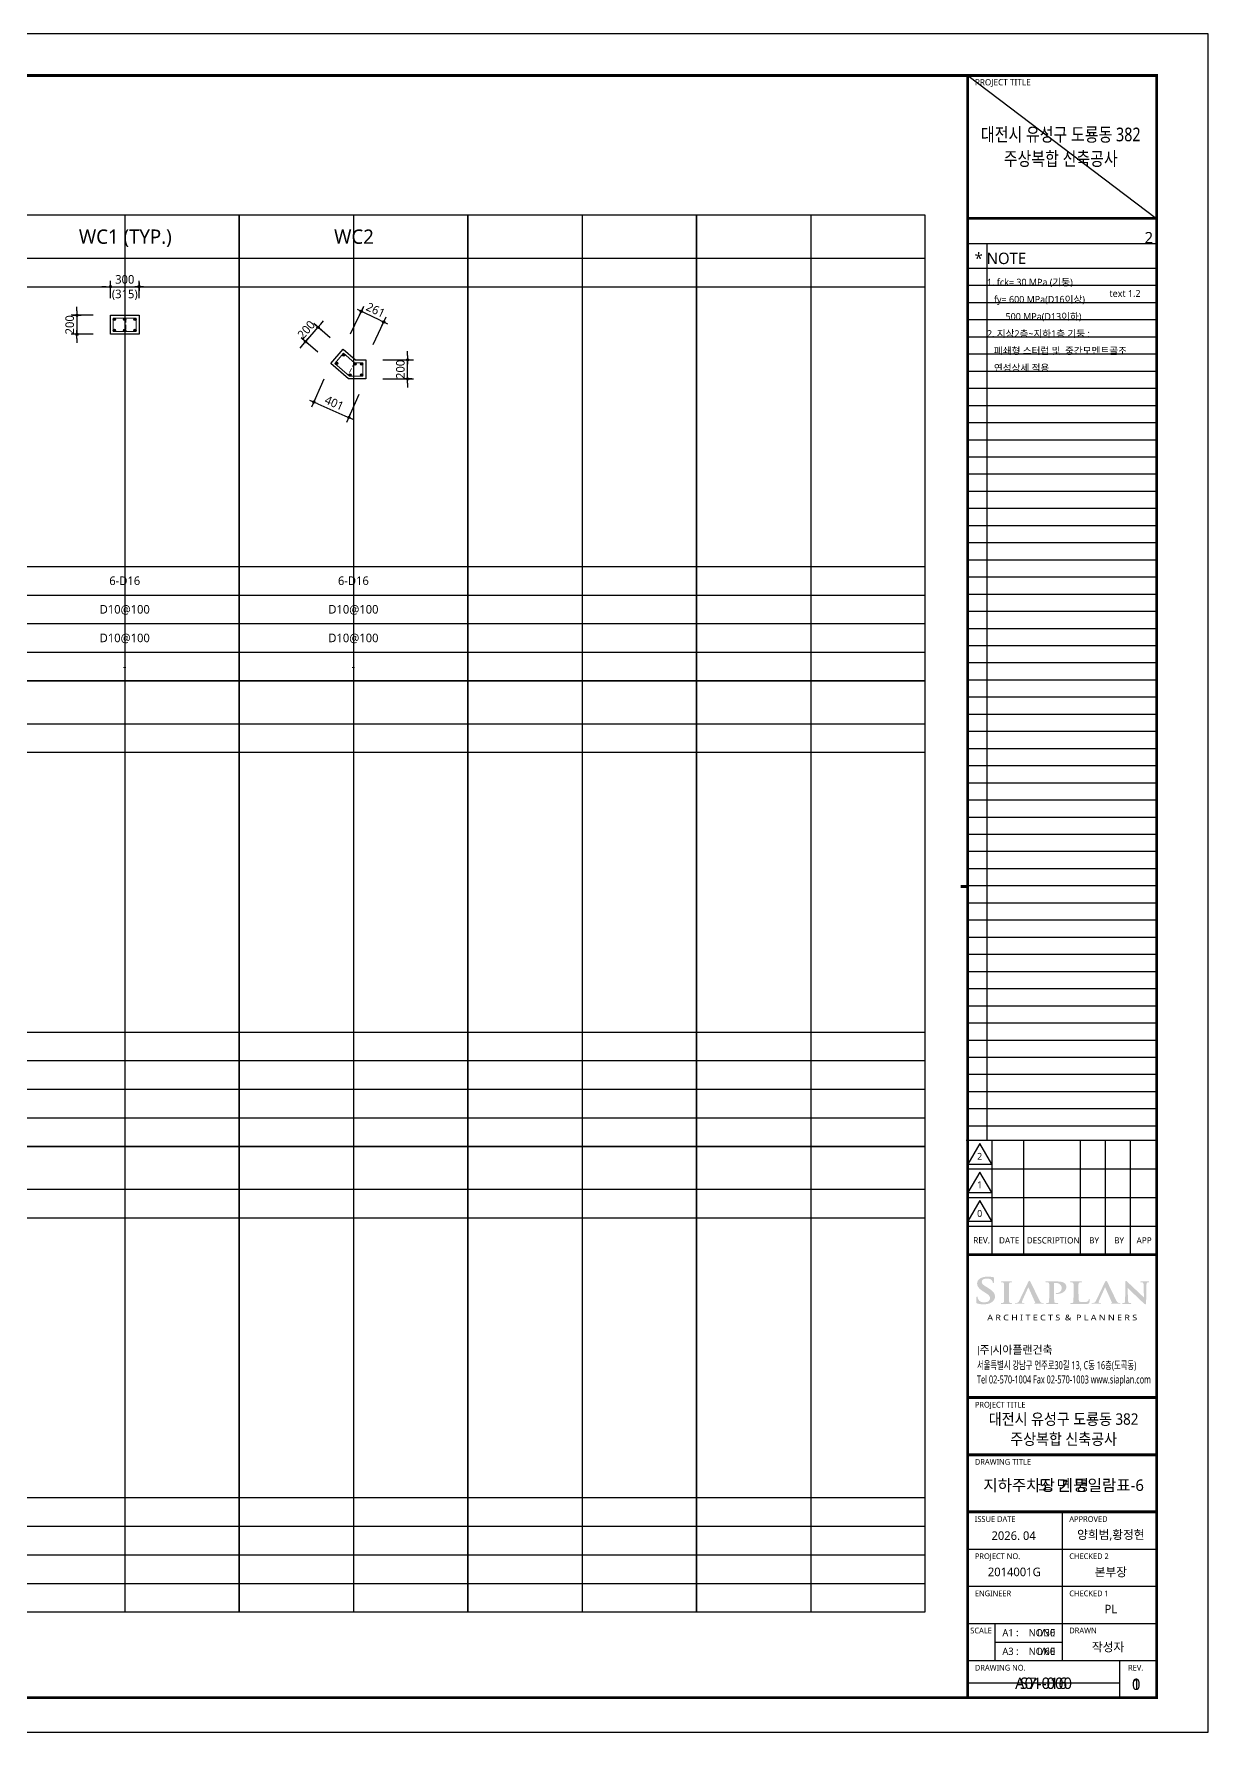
# Model space of a CAD drawing. Header units: millimetres. Extents: x 0 to 252030, y -124740 to 196020.
# Drawn here: x 164107 to 176430, y 160380 to 178200 of the extents above; entities that cross this region are included whole.
import ezdxf
from ezdxf.enums import TextEntityAlignment as Align

# ---------------------------------------------------------------- set-up
doc = ezdxf.new("R2010")
doc.units = ezdxf.units.MM
doc.header["$LTSCALE"] = 30
doc.linetypes.add('HID', pattern=[2.3, 1.5, -0.8])
doc.layers.get('DEFPOINTS').update_dxf_attribs({"color": 142})
for name, color, linetype in [('0-SEC1', 3, 'Continuous'), ('AA-SHEET-TEXT', 3, 'Continuous'), ('CON', 2, 'Continuous'), ('DIM', 7, 'Continuous'), ('S-철근', 3, 'Continuous'), ('SHEET', 7, 'Continuous'), ('TEX', 3, 'Continuous'), ('TXT', 3, 'Continuous'), ('XR-FORM_(도룡동)$0$AA-SHEET', 9, 'Continuous'), ('XR-FORM_(도룡동)$0$Sheet', 7, 'Continuous'), ('XR-FORM_(도룡동)$0$Sheet-text', 3, 'Continuous'), ('XR-FORM_(도룡동)$0$TEXT', 3, 'Continuous')]:
    doc.layers.add(name, color=color, linetype=linetype)
doc.layers.add('HoopBar', color=1, linetype='Continuous', lineweight=0)
doc.layers.add('TieBar', color=7, linetype='HID', lineweight=0)
doc.styles.get("Standard").update_dxf_attribs({"font": 'malgun.ttf'})
doc.styles.add('XR-FORM$0$맑은고딕', font='malgun.ttf')
doc.styles.add('XR-FORM_(도룡동)$0$맑은고딕', font='malgun.ttf')
doc.styles.add('XR-FORM_(도룡동)$0$충북옥천_FORM$0$맑은고딕', font='malgun.ttf')
doc.styles.add('XR-FORM_(도룡동)$1$맑은고딕', font='malgun.ttf')
doc.styles.add('XR-FORM_(도룡동)$2$맑은고딕', font='malgun.ttf')
doc.styles.add('XR-FORM_(도룡동)$3$맑은고딕', font='malgun.ttf')
doc.styles.add('맑은 고딕', font='malgun.ttf')
doc.styles.add('맑은고딕', font='malgun.ttf')
doc.dimstyles.new('30NDIM', dxfattribs={"dimscale": 50, "dimtxt": 3, "dimasz": 1.5, "dimexe": 2, "dimexo": 6, "dimgap": 1, "dimtad": 1, "dimdec": 0, "dimrnd": 0.25, "dimzin": 0, "dimdsep": 46, "dimtxsty": 'Standard', "dimblk": 'Z_DOT', "dimcen": 5, "dimclrd": 256, "dimclre": 256, "dimclrt": 3, "dimadec": 0, "dimazin": 0, "dimtm": 1e-09, "dimtfac": 1, "dimtdec": 0, "dimtix": 1, "dimtmove": 2, "dimatfit": 1, "dimldrblk": 'Z_DOT', "dimfxl": 1, "dimtolj": 1, "dimtzin": 0, "dimarcsym": 0})

# ---------------------------------------------------------------- blocks, each defined once
blk = doc.blocks.new('XR-FORM_(도룡동)$0$S')
at = {"layer": 'XR-FORM_(도룡동)$0$Sheet'}
h = blk.add_hatch(color=6, dxfattribs=at)
edge = h.paths.add_edge_path()
edge.add_spline(control_points=[(76338, 15545), (76338, 15545), (76295, 15571), (76295, 15571), (76172, 15645), (76132, 15687), (76132, 15744), (76132, 15817), (76203, 15865), (76313, 15865), (76409, 15865), (76454, 15832), (76479, 15807), (76511, 15775), (76518, 15737), (76518, 15729), (76518, 15711), (76524, 15702), (76538, 15702), (76557, 15702), (76559, 15724), (76559, 15744), (76559, 15811), (76562, 15848), (76564, 15870), (76564, 15870), (76565, 15890), (76565, 15890), (76565, 15905), (76548, 15908), (76540, 15909), (76494, 15919), (76430, 15930), (76333, 15930), (76119, 15930), (75970, 15833), (75970, 15695), (75970, 15588), (76037, 15502), (76202, 15401), (76202, 15401), (76273, 15357), (76273, 15357), (76398, 15281), (76423, 15225), (76423, 15165), (76423, 15099), (76352, 15030), (76220, 15030), (76155, 15030), (76041, 15045), (76002, 15150), (75994, 15172), (75988, 15197), (75988, 15211), (75988, 15217), (75988, 15236), (75968, 15236), (75948, 15236), (75946, 15209), (75945, 15201), (75945, 15201), (75945, 15197), (75945, 15197), (75943, 15174), (75938, 15104), (75938, 15040), (75938, 15011), (75943, 15004), (75970, 14994), (76035, 14972), (76103, 14962), (76198, 14962), (76298, 14962), (76379, 14979), (76447, 15013), (76575, 15079), (76595, 15177), (76595, 15230), (76595, 15347), (76528, 15430), (76338, 15545)], knot_values=[0, 0, 0, 0, 1, 1, 1, 2, 2, 2, 3, 3, 3, 4, 4, 4, 5, 5, 5, 6, 6, 6, 7, 7, 7, 8, 8, 8, 9, 9, 9, 10, 10, 10, 11, 11, 11, 12, 12, 12, 13, 13, 13, 14, 14, 14, 15, 15, 15, 16, 16, 16, 17, 17, 17, 18, 18, 18, 19, 19, 19, 20, 20, 20, 21, 21, 21, 22, 22, 22, 23, 23, 23, 24, 24, 24, 25, 25, 25, 26, 26, 26, 27, 27, 27, 27], degree=3, periodic=0)
h = blk.add_hatch(color=6, dxfattribs=at)
edge = h.paths.add_edge_path()
edge.add_spline(control_points=[(77180, 15007), (77180, 15007), (77166, 15007), (77166, 15007), (77156, 15007), (77148, 15007), (77134, 15009), (77098, 15014), (77093, 15029), (77089, 15056), (77084, 15098), (77084, 15641), (77086, 15677), (77089, 15714), (77100, 15725), (77131, 15729), (77143, 15731), (77153, 15732), (77163, 15732), (77163, 15732), (77180, 15732), (77180, 15732), (77188, 15732), (77195, 15739), (77195, 15747), (77195, 15755), (77188, 15761), (77180, 15761), (77180, 15761), (76814, 15761), (76814, 15761), (76806, 15761), (76800, 15755), (76800, 15747), (76800, 15739), (76806, 15732), (76814, 15732), (76814, 15732), (76832, 15732), (76832, 15732), (76847, 15732), (76860, 15730), (76871, 15728), (76897, 15723), (76909, 15710), (76912, 15677), (76912, 15677), (76912, 15677), (76912, 15677), (76914, 15650), (76915, 15103), (76908, 15057), (76904, 15025), (76895, 15014), (76873, 15011), (76858, 15008), (76843, 15007), (76827, 15007), (76826, 15007), (76814, 15007), (76814, 15007), (76806, 15007), (76800, 15000), (76800, 14992), (76800, 14984), (76806, 14977), (76814, 14977), (76814, 14977), (77180, 14977), (77180, 14977), (77188, 14977), (77195, 14984), (77195, 14992), (77195, 15000), (77188, 15007), (77180, 15007)], knot_values=[0, 0, 0, 0, 1, 1, 1, 2, 2, 2, 3, 3, 3, 4, 4, 4, 5, 5, 5, 6, 6, 6, 7, 7, 7, 8, 8, 8, 9, 9, 9, 10, 10, 10, 11, 11, 11, 12, 12, 12, 13, 13, 13, 14, 14, 14, 15, 15, 15, 16, 16, 16, 17, 17, 17, 18, 18, 18, 19, 19, 19, 20, 20, 20, 21, 21, 21, 22, 22, 22, 23, 23, 23, 24, 24, 24, 25, 25, 25, 25], degree=3, periodic=0)
h = blk.add_hatch(color=6, dxfattribs=at)
edge = h.paths.add_edge_path()
edge.add_spline(control_points=[(78289, 15008), (78289, 15008), (78256, 15008), (78256, 15008), (78252, 15008), (78248, 15009), (78243, 15010), (78220, 15014), (78192, 15028), (78158, 15085), (78158, 15085), (77848, 15727), (77836, 15749), (77824, 15773), (77816, 15784), (77802, 15784), (77787, 15784), (77771, 15771), (77757, 15741), (77757, 15741), (77450, 15097), (77450, 15097), (77424, 15042), (77401, 15015), (77350, 15010), (77342, 15009), (77328, 15008), (77317, 15008), (77317, 15008), (77304, 15008), (77304, 15008), (77298, 15008), (77292, 15002), (77292, 14994), (77292, 14987), (77298, 14980), (77304, 14980), (77304, 14980), (77609, 14980), (77609, 14980), (77615, 14980), (77621, 14987), (77621, 14994), (77621, 15002), (77615, 15008), (77609, 15008), (77609, 15008), (77576, 15008), (77576, 15008), (77539, 15008), (77534, 15021), (77534, 15033), (77534, 15044), (77540, 15068), (77552, 15094), (77552, 15094), (77762, 15561), (77762, 15561), (77762, 15561), (78005, 15016), (78004, 15016), (78005, 15014), (78005, 15012), (78004, 15010), (78003, 15008), (78001, 15008), (77998, 15008), (77998, 15008), (77984, 15008), (77984, 15008), (77978, 15008), (77972, 15002), (77972, 14994), (77972, 14987), (77978, 14980), (77984, 14980), (77984, 14980), (78289, 14980), (78289, 14980), (78295, 14980), (78301, 14987), (78301, 14994), (78301, 15002), (78295, 15008), (78289, 15008)], knot_values=[0, 0, 0, 0, 1, 1, 1, 2, 2, 2, 3, 3, 3, 4, 4, 4, 5, 5, 5, 6, 6, 6, 7, 7, 7, 8, 8, 8, 9, 9, 9, 10, 10, 10, 11, 11, 11, 12, 12, 12, 13, 13, 13, 14, 14, 14, 15, 15, 15, 16, 16, 16, 17, 17, 17, 18, 18, 18, 19, 19, 19, 20, 20, 20, 21, 21, 21, 22, 22, 22, 23, 23, 23, 24, 24, 24, 25, 25, 25, 26, 26, 26, 27, 27, 27, 28, 28, 28, 28], degree=3, periodic=0)
h = blk.add_hatch(color=250, dxfattribs=at)
edge = h.paths.add_edge_path()
edge.add_spline(control_points=[(78762, 15355), (78740, 15355), (78721, 15354), (78721, 15339), (78721, 15329), (78732, 15327), (78739, 15326), (78739, 15326), (78761, 15325), (78768, 15325), (78956, 15325), (79092, 15431), (79092, 15577), (79092, 15629), (79059, 15678), (79025, 15703), (79003, 15719), (78945, 15762), (78781, 15762), (78781, 15762), (78772, 15762), (78771, 15762), (78771, 15762), (78376, 15762), (78376, 15762), (78367, 15762), (78360, 15756), (78360, 15748), (78360, 15740), (78367, 15734), (78376, 15734), (78376, 15734), (78423, 15734), (78423, 15734), (78429, 15733), (78435, 15733), (78438, 15732), (78480, 15725), (78488, 15709), (78491, 15677), (78491, 15677), (78491, 15677), (78491, 15677), (78493, 15651), (78494, 15108), (78487, 15062), (78481, 15030), (78474, 15013), (78453, 15010), (78437, 15007), (78422, 15006), (78407, 15006), (78406, 15006), (78396, 15006), (78396, 15006), (78387, 15006), (78380, 14999), (78380, 14991), (78380, 14983), (78387, 14977), (78396, 14977), (78396, 14977), (78791, 14977), (78791, 14977), (78800, 14977), (78807, 14983), (78807, 14991), (78807, 14999), (78800, 15006), (78791, 15006), (78791, 15006), (78781, 15006), (78781, 15006), (78761, 15006), (78733, 15008), (78715, 15010), (78681, 15013), (78672, 15031), (78668, 15061), (78662, 15105), (78662, 15684), (78662, 15690), (78662, 15699), (78664, 15704), (78669, 15705), (78679, 15708), (78707, 15709), (78729, 15709), (78757, 15709), (78810, 15704), (78857, 15670), (78924, 15623), (78931, 15562), (78931, 15520), (78931, 15418), (78833, 15355), (78762, 15355)], knot_values=[0, 0, 0, 0, 1, 1, 1, 2, 2, 2, 3, 3, 3, 4, 4, 4, 5, 5, 5, 6, 6, 6, 7, 7, 7, 8, 8, 8, 9, 9, 9, 10, 10, 10, 11, 11, 11, 12, 12, 12, 13, 13, 13, 14, 14, 14, 15, 15, 15, 16, 16, 16, 17, 17, 17, 18, 18, 18, 19, 19, 19, 20, 20, 20, 21, 21, 21, 22, 22, 22, 23, 23, 23, 24, 24, 24, 25, 25, 25, 26, 26, 26, 27, 27, 27, 28, 28, 28, 29, 29, 29, 30, 30, 30, 31, 31, 31, 32, 32, 32, 32], degree=3, periodic=0)
h = blk.add_hatch(color=250, dxfattribs=at)
edge = h.paths.add_edge_path()
edge.add_spline(control_points=[(79896, 15147), (79880, 15147), (79878, 15134), (79877, 15128), (79875, 15109), (79860, 15082), (79845, 15069), (79815, 15043), (79768, 15042), (79696, 15042), (79592, 15042), (79561, 15049), (79541, 15063), (79541, 15063), (79541, 15063), (79541, 15063), (79522, 15076), (79515, 15314), (79515, 15460), (79515, 15617), (79515, 15645), (79518, 15677), (79521, 15714), (79532, 15724), (79562, 15729), (79578, 15731), (79599, 15732), (79612, 15732), (79620, 15732), (79633, 15732), (79638, 15739), (79640, 15742), (79641, 15745), (79641, 15748), (79641, 15756), (79634, 15762), (79626, 15762), (79626, 15762), (79235, 15762), (79235, 15762), (79226, 15762), (79220, 15756), (79220, 15748), (79220, 15743), (79222, 15738), (79227, 15736), (79227, 15735), (79229, 15735), (79229, 15734), (79235, 15732), (79243, 15732), (79247, 15732), (79265, 15732), (79280, 15731), (79290, 15729), (79331, 15722), (79340, 15709), (79342, 15677), (79344, 15651), (79345, 15108), (79338, 15062), (79332, 15030), (79326, 15013), (79304, 15010), (79290, 15007), (79276, 15006), (79262, 15006), (79262, 15006), (79245, 15006), (79245, 15006), (79237, 15006), (79230, 14999), (79230, 14991), (79230, 14983), (79237, 14977), (79245, 14977), (79245, 14977), (79615, 14977), (79615, 14977), (79615, 14977), (79805, 14976), (79805, 14976), (79874, 14976), (79882, 14981), (79891, 15006), (79901, 15036), (79910, 15113), (79910, 15125), (79910, 15135), (79910, 15147), (79896, 15147)], knot_values=[0, 0, 0, 0, 1, 1, 1, 2, 2, 2, 3, 3, 3, 4, 4, 4, 5, 5, 5, 6, 6, 6, 7, 7, 7, 8, 8, 8, 9, 9, 9, 10, 10, 10, 11, 11, 11, 12, 12, 12, 13, 13, 13, 14, 14, 14, 15, 15, 15, 16, 16, 16, 17, 17, 17, 18, 18, 18, 19, 19, 19, 20, 20, 20, 21, 21, 21, 22, 22, 22, 23, 23, 23, 24, 24, 24, 25, 25, 25, 26, 26, 26, 27, 27, 27, 28, 28, 28, 29, 29, 29, 30, 30, 30, 30], degree=3, periodic=0)
h = blk.add_hatch(color=250, dxfattribs=at)
edge = h.paths.add_edge_path()
edge.add_spline(control_points=[(80974, 15008), (80974, 15008), (80942, 15008), (80942, 15008), (80937, 15008), (80933, 15009), (80928, 15010), (80905, 15014), (80878, 15028), (80843, 15085), (80843, 15085), (80533, 15727), (80521, 15749), (80509, 15773), (80501, 15784), (80487, 15784), (80472, 15784), (80457, 15771), (80442, 15741), (80442, 15741), (80135, 15097), (80135, 15097), (80109, 15042), (80086, 15015), (80035, 15010), (80027, 15009), (80013, 15008), (80002, 15008), (80002, 15008), (79989, 15008), (79989, 15008), (79983, 15008), (79977, 15002), (79977, 14994), (79977, 14987), (79983, 14980), (79989, 14980), (79989, 14980), (80294, 14980), (80294, 14980), (80300, 14980), (80306, 14987), (80306, 14994), (80306, 15002), (80300, 15008), (80294, 15008), (80294, 15008), (80261, 15008), (80261, 15008), (80224, 15008), (80219, 15021), (80219, 15033), (80219, 15044), (80225, 15068), (80237, 15094), (80237, 15094), (80447, 15561), (80447, 15561), (80447, 15561), (80690, 15016), (80690, 15016), (80690, 15014), (80690, 15012), (80689, 15010), (80688, 15008), (80686, 15008), (80683, 15008), (80683, 15008), (80669, 15008), (80669, 15008), (80663, 15008), (80657, 15002), (80657, 14994), (80657, 14987), (80663, 14980), (80669, 14980), (80669, 14980), (80974, 14980), (80974, 14980), (80980, 14980), (80986, 14987), (80986, 14994), (80986, 15002), (80980, 15008), (80974, 15008)], knot_values=[0, 0, 0, 0, 1, 1, 1, 2, 2, 2, 3, 3, 3, 4, 4, 4, 5, 5, 5, 6, 6, 6, 7, 7, 7, 8, 8, 8, 9, 9, 9, 10, 10, 10, 11, 11, 11, 12, 12, 12, 13, 13, 13, 14, 14, 14, 15, 15, 15, 16, 16, 16, 17, 17, 17, 18, 18, 18, 19, 19, 19, 20, 20, 20, 21, 21, 21, 22, 22, 22, 23, 23, 23, 24, 24, 24, 25, 25, 25, 26, 26, 26, 27, 27, 27, 28, 28, 28, 28], degree=3, periodic=0)
h = blk.add_hatch(color=250, dxfattribs=at)
edge = h.paths.add_edge_path()
edge.add_spline(control_points=[(81976, 15761), (81976, 15761), (81692, 15761), (81692, 15761), (81686, 15761), (81681, 15755), (81681, 15747), (81681, 15739), (81686, 15732), (81692, 15732), (81692, 15732), (81700, 15732), (81702, 15732), (81718, 15732), (81744, 15732), (81760, 15726), (81783, 15717), (81794, 15705), (81795, 15641), (81795, 15641), (81806, 15233), (81806, 15224), (81806, 15224), (81806, 15202), (81806, 15202), (81797, 15210), (81212, 15762), (81212, 15762), (81199, 15775), (81187, 15784), (81176, 15784), (81158, 15784), (81158, 15750), (81158, 15740), (81158, 15740), (81148, 15134), (81148, 15134), (81147, 15045), (81143, 15018), (81117, 15011), (81101, 15006), (81079, 15006), (81068, 15006), (81067, 15006), (81057, 15006), (81057, 15006), (81051, 15006), (81046, 14999), (81046, 14991), (81046, 14983), (81051, 14976), (81057, 14976), (81057, 14976), (81353, 14976), (81353, 14976), (81359, 14976), (81364, 14983), (81364, 14991), (81364, 14999), (81359, 15006), (81353, 15006), (81353, 15006), (81342, 15006), (81340, 15006), (81324, 15006), (81303, 15006), (81284, 15013), (81268, 15018), (81251, 15035), (81248, 15122), (81248, 15122), (81237, 15522), (81236, 15534), (81241, 15530), (81780, 15014), (81821, 14978), (81833, 14966), (81851, 14966), (81864, 14966), (81880, 14966), (81882, 14986), (81882, 15002), (81882, 15002), (81894, 15649), (81894, 15649), (81895, 15706), (81903, 15722), (81931, 15729), (81944, 15732), (81952, 15732), (81963, 15732), (81965, 15732), (81976, 15732), (81976, 15732), (81982, 15732), (81987, 15739), (81987, 15747), (81987, 15755), (81982, 15761), (81976, 15761)], knot_values=[0, 0, 0, 0, 1, 1, 1, 2, 2, 2, 3, 3, 3, 4, 4, 4, 5, 5, 5, 6, 6, 6, 7, 7, 7, 8, 8, 8, 9, 9, 9, 10, 10, 10, 11, 11, 11, 12, 12, 12, 13, 13, 13, 14, 14, 14, 15, 15, 15, 16, 16, 16, 17, 17, 17, 18, 18, 18, 19, 19, 19, 20, 20, 20, 21, 21, 21, 22, 22, 22, 23, 23, 23, 24, 24, 24, 25, 25, 25, 26, 26, 26, 27, 27, 27, 28, 28, 28, 29, 29, 29, 30, 30, 30, 31, 31, 31, 32, 32, 32, 33, 33, 33, 33], degree=3, periodic=0)
at = {"layer": 'DEFPOINTS'}
for p, q in [((75750, 52950), (82250, 52950)), ((75640, 52073), (82226, 52073)), ((76315, 52073), (76315, 20700)), ((82250, 51196), (75640, 51196)), ((82250, 50596), (75640, 50596)), ((82250, 49996), (75640, 49996)), ((82250, 49396), (75640, 49396)), ((82250, 48796), (75640, 48796)), ((82250, 48196), (75640, 48196)), ((82250, 47596), (75640, 47596)), ((82250, 46996), (75640, 46996)), ((82250, 46396), (75640, 46396)), ((82250, 45796), (75640, 45796)), ((82250, 45196), (75640, 45196)), ((82250, 44596), (75640, 44596)), ((82250, 43996), (75640, 43996)), ((82250, 43396), (75640, 43396)), ((82250, 42796), (75640, 42796)), ((82250, 42196), (75640, 42196)), ((82250, 41596), (75640, 41596)), ((82250, 40996), (75640, 40996)), ((82250, 40396), (75640, 40396)), ((82250, 39796), (75640, 39796)), ((82250, 39196), (75640, 39196)), ((82250, 38596), (75640, 38596)), ((82250, 37996), (75640, 37996)), ((82250, 37396), (75640, 37396)), ((82250, 36796), (75640, 36796)), ((82250, 36196), (75640, 36196)), ((82250, 35596), (75640, 35596)), ((82250, 34996), (75640, 34996)), ((82250, 34396), (75640, 34396)), ((82250, 33796), (75640, 33796)), ((82250, 33196), (75640, 33196)), ((82250, 32596), (75640, 32596)), ((82250, 31996), (75640, 31996)), ((82250, 31396), (75640, 31396)), ((82250, 30796), (75640, 30796)), ((82250, 30196), (75640, 30196)), ((82250, 29596), (75640, 29596)), ((82250, 28996), (75640, 28996)), ((82250, 28396), (75640, 28396)), ((82250, 27796), (75640, 27796)), ((82250, 27196), (75640, 27196)), ((82250, 26596), (75640, 26596)), ((82250, 25996), (75640, 25996)), ((82250, 25396), (75640, 25396)), ((82250, 24796), (75640, 24796)), ((82250, 24196), (75640, 24196)), ((82250, 23596), (75640, 23596)), ((82250, 22996), (75640, 22996)), ((82250, 22396), (75640, 22396)), ((82250, 21796), (75640, 21796)), ((82250, 21196), (75640, 21196)), ((80950, 1706), (75640, 1706))]:
    blk.add_line(p, q, dxfattribs=at)
at = {"layer": 'XR-FORM_(도룡동)$0$AA-SHEET', "const_width": 99.9}
blk.add_lwpolyline([(75750, 52950), (82250, 52950)], dxfattribs=at)
at = {"layer": 'XR-FORM_(도룡동)$0$Sheet'}
for p, q in [((75590, 20700), (82204, 20700)), ((76490, 20700), (76490, 16700)), ((77590, 20700), (77590, 16700)), ((79575, 20700), (79575, 16700)), ((80450, 20700), (80450, 16700)), ((81325, 20700), (81325, 16700)), ((75640, 19700), (82254, 19700)), ((75640, 18700), (82254, 18700)), ((75640, 17700), (82254, 17700)), ((78945, 7700), (78945, 2500)), ((75640, 6400), (82250, 6400)), ((75640, 5100), (82250, 5100)), ((75640, 3800), (82250, 3800)), ((76591, 3798), (76591, 2500)), ((76591, 3149), (78945, 3149)), ((75640, 2500), (82250, 2500)), ((80950, 2500), (80950, 1200))]:
    blk.add_line(p, q, dxfattribs=at)
at = {"layer": 'XR-FORM_(도룡동)$0$Sheet', "const_width": 100}
blk.add_lwpolyline([(1850, 57950), (82250, 57950), (82250, 1200), (1850, 1200)], close=True, dxfattribs=at)
at = {"layer": 'XR-FORM_(도룡동)$0$Sheet', "linetype": 'Continuous', "const_width": 100}
for points in [[(38745, 57950), (38745, 57700)], [(2100, 29575), (1850, 29575)], [(75640, 29575), (75390, 29575)], [(38745, 1846), (38745, 1200)]]:
    blk.add_lwpolyline(points, dxfattribs=at)
at = {"layer": 'XR-FORM_(도룡동)$0$Sheet', "const_width": 100}
for points in [[(75640, 57950), (75640, 1200)], [(75640, 52950), (82250, 52950)], [(75640, 16700), (82250, 16700)], [(75640, 11700), (82250, 11700)], [(75640, 9700), (82250, 9700)], [(75640, 7700), (82250, 7700)]]:
    blk.add_lwpolyline(points, dxfattribs=at)
at = {"layer": 'XR-FORM_(도룡동)$0$Sheet'}
for points in [[(76065, 20589), (75650, 19869), (76481, 19869)], [(76065, 19589), (75650, 18869), (76481, 18869)], [(76065, 18589), (75650, 17869), (76481, 17869)]]:
    blk.add_lwpolyline(points, close=True, dxfattribs=at)
at = {"layer": 'XR-FORM_(도룡동)$0$Sheet', "color": 3, "const_width": 28}
for points in [[(76026, 13508), (76026, 13172)], [(76466, 13508), (76466, 13172)]]:
    blk.add_lwpolyline(points, dxfattribs=at)
at = {"layer": 'DEFPOINTS', "style": 'XR-FORM_(도룡동)$3$맑은고딕'}
blk.add_text('2', height=400, dxfattribs=at).set_placement((82126, 52273), align=Align.MIDDLE_RIGHT)
blk.add_text('text 1.2', height=240, dxfattribs=at).set_placement((80599, 50202))
blk.add_text('도 면 명', height=400, dxfattribs=at).set_placement((78996, 8633), align=Align.MIDDLE_CENTER)
at = {"layer": 'XR-FORM_(도룡동)$0$Sheet', "style": 'XR-FORM_(도룡동)$3$맑은고딕'}
for s, height, p in [('PROJECT TITLE', 220, (75890, 57600)), ('PROJECT TITLE', 200, (75890, 11350)), ('DRAWING TITLE', 200, (75890, 9350)), ('ISSUE DATE', 200, (75890, 7350)), ('APPROVED', 200, (79195, 7350)), ('PROJECT NO. ', 200, (75890, 6050)), ('CHECKED 2 ', 200, (79195, 6050)), ('ENGINEER', 200, (75890, 4750)), ('CHECKED 1 ', 200, (79195, 4750)), ('SCALE', 200, (75730, 3450)), ('DRAWN', 200, (79195, 3450)), ('DRAWING NO.', 200, (75890, 2150)), ('REV.', 200, (81250, 2150))]:
    blk.add_text(s, height=height, dxfattribs=at).set_placement(p)
for s, height, p in [('2', 240, (76059, 20140)), ('1', 240, (76059, 19140)), ('0', 240, (76059, 18140)), (' REV.', 220, (76090, 17200)), ('DATE', 220, (77090, 17200)), ('DESCRIPTION', 220, (78632, 17200)), ('BY', 220, (80062, 17200)), ('BY', 220, (80938, 17200)), ('APP', 220, (81812, 17200))]:
    blk.add_text(s, height=height, dxfattribs=at).set_placement(p, align=Align.MIDDLE)
at = {"layer": 'XR-FORM_(도룡동)$0$Sheet', "color": 3, "style": 'XR-FORM_(도룡동)$3$맑은고딕', "width": 1.2}
blk.add_text('A R C H I T E C T S  &  P L A N N E R S', height=200, dxfattribs=at).set_placement((78947, 14500), align=Align.MIDDLE_CENTER)
at = {"layer": 'XR-FORM_(도룡동)$0$Sheet', "color": 3, "style": 'XR-FORM_(도룡동)$3$맑은고딕'}
blk.add_text('주 시아플랜건축', height=280, dxfattribs=at).set_placement((76057, 13372), align=Align.MIDDLE_LEFT)
at = {"layer": 'XR-FORM_(도룡동)$0$Sheet', "color": 3, "style": 'XR-FORM_(도룡동)$3$맑은고딕', "width": 0.65}
for s, p in [('Tel 02-570-1004 Fax 02-570-1003 www.siaplan.com', (75966, 12333)), ('서울특별시 강남구 언주로30길 13, C동 16층(도곡동)', (75966, 12833))]:
    blk.add_text(s, height=280, dxfattribs=at).set_placement(p, align=Align.MIDDLE_LEFT)
at = {"layer": 'XR-FORM_(도룡동)$0$Sheet-text', "style": 'XR-FORM_(도룡동)$3$맑은고딕'}
blk.add_text('* NOTE', height=400, dxfattribs=at).set_placement((75881, 51550), align=Align.MIDDLE_LEFT)
at = {"layer": 'XR-FORM_(도룡동)$0$TEXT'}
for s, height, style, p in [('2026. 04', 300, 'XR-FORM_(도룡동)$3$맑은고딕', (77247, 6870)), ('A1 : ', 250, 'XR-FORM_(도룡동)$0$충북옥천_FORM$0$맑은고딕', (77179, 3474)), ('A3 : ', 250, 'XR-FORM_(도룡동)$0$충북옥천_FORM$0$맑은고딕', (77179, 2825))]:
    blk.add_text(s, height=height, dxfattribs=dict(at, style=style)).set_placement(p, align=Align.MIDDLE_CENTER)
at = {"layer": 'XR-FORM_(도룡동)$0$TEXT', "style": 'XR-FORM_(도룡동)$3$맑은고딕'}
blk.add_text('양희범,황정현', height=300, dxfattribs=at).set_placement((80649, 6901), align=Align.MIDDLE)
blk = doc.blocks.new('XR-FORM_(도룡동)', base_point=(101.33, -56114.51))
at = {"layer": 'DEFPOINTS'}
blk.add_line((377.95, 289.75), (411, 264.75), dxfattribs=at)
blk.add_lwpolyline([(0, 0), (420, 0), (420, 297), (0, 297)], close=True, dxfattribs=at)
at = {"xscale": 0.005, "yscale": 0.005, "zscale": 0.005}
blk.add_blockref('XR-FORM_(도룡동)$0$S', (-0.25, 0), dxfattribs=at)
at = {"layer": 'DEFPOINTS', "style": 'XR-FORM_(도룡동)$3$맑은고딕'}
for s, p in [('2014001G', (386.1, 28.01)), ('본부장', (402.99, 28.01)), ('PL', (402.99, 21.51))]:
    blk.add_text(s, height=1.5, dxfattribs=at).set_placement(p, align=Align.MIDDLE)
for p in [(393.26, 17.37), (393.26, 14.12)]:
    blk.add_text('NONE', height=1.25, dxfattribs=at).set_placement(p, align=Align.MIDDLE_RIGHT)
for s, height, p in [('작성자', 1.5, (402.51, 14.85)), ('A01-000', 2, (391.22, 8.53))]:
    blk.add_text(s, height=height, dxfattribs=at).set_placement(p, align=Align.MIDDLE_CENTER)
at = {"layer": 'XR-FORM_(도룡동)$0$Sheet-text', "style": 'XR-FORM_(도룡동)$3$맑은고딕', "width": 0.8}
for s, p in [('대전시 유성구 도룡동 382', (394.23, 279.42)), ('주상복합 신축공사', (394.23, 275.17))]:
    blk.add_text(s, height=2.4, dxfattribs=at).set_placement(p, align=Align.MIDDLE_CENTER)
at = {"layer": 'XR-FORM_(도룡동)$0$TEXT', "style": 'XR-FORM_(도룡동)$3$맑은고딕', "width": 0.9}
for s, p in [('대전시 유성구 도룡동 382', (394.73, 54.74)), ('주상복합 신축공사', (394.73, 51.24))]:
    blk.add_text(s, height=2, dxfattribs=at).set_placement(p, align=Align.MIDDLE_CENTER)
at = {"layer": 'XR-FORM_(도룡동)$0$TEXT', "style": 'XR-FORM_(도룡동)$3$맑은고딕'}
blk.add_text('1', height=2, dxfattribs=at).set_placement((407.43, 8.35), align=Align.MIDDLE_CENTER)
blk = doc.blocks.new('NOTE-기둥일람표')
at = {"layer": 'TEX', "style": '맑은 고딕'}
for s, p in [('1. fck= 30 MPa (기둥)', (0, -144)), ('   fy= 600 MPa(D16이상) ', (0, -324)), ('        500 MPa(D13이하)', (0, -504)), ('2. 지상2층~지하1층 기둥 : ', (0, -684)), ('   폐쇄형 스터럽 및  중간모멘트골조', (0, -864)), ('   연성상세 적용', (0, -1044))]:
    blk.add_text(s, height=72, dxfattribs=at).set_placement(p, align=Align.MIDDLE_LEFT)
blk = doc.blocks.new('*U58')
at = {"layer": 'DEFPOINTS'}
for p, q in [((-1200, 4886), (-1200, 0)), ((-2400, 4136), (0, 4136))]:
    blk.add_line(p, q, dxfattribs=at)
at = {"layer": 'SHEET'}
blk.add_line((-2400, 4436), (0, 4436), dxfattribs=at)
at = {"layer": 'SHEET', "color": 6}
for p, q in [((-2400, 1200), (0, 1200)), ((-2400, 900), (0, 900)), ((-2400, 600), (0, 600)), ((-2400, 300), (0, 300))]:
    blk.add_line(p, q, dxfattribs=at)
at = {"layer": 'SHEET'}
blk.add_lwpolyline([(0, 4886), (-2400, 4886), (-2400, 0), (0, 0)], close=True, dxfattribs=at)
blk = doc.blocks.new('Z_DOT')
at = {"layer": 'DIM', "color": 0}
for p, q in [((-1, 0), (1, 0)), ((0, -1), (0, 1))]:
    blk.add_line(p, q, dxfattribs=at)
for radius in [0.25, 0.125]:
    blk.add_circle((0, 0), radius, dxfattribs=at)
blk = doc.blocks.new('*D1534')
at = {"layer": 'DEFPOINTS', "color": 0, "transparency": 16777216}
for p in [(164910, 175248), (164558, 175048), (164910, 175048)]:
    blk.add_point(p, dxfattribs=at)
at = {"layer": 'DIM', "lineweight": -2, "transparency": 16777216}
for p, q in [((164730, 175248), (164498, 175248)), ((164558, 175293), (164558, 175338)), ((164558, 175248), (164558, 175048)), ((164730, 175048), (164498, 175048)), ((164558, 175003), (164558, 174958))]:
    blk.add_line(p, q, dxfattribs=at)
at = {"layer": 'DIM', "lineweight": -2, "transparency": 16777216, "xscale": 45, "yscale": 45, "zscale": 45}
for p, rotation in [((164558, 175248), 270), ((164558, 175048), 90)]:
    blk.add_blockref('Z_DOT', p, dxfattribs=dict(at, rotation=rotation))
at = {"layer": 'DIM', "color": 3, "transparency": 16777216, "insert": (164482, 175148), "char_height": 90, "attachment_point": 5, "rotation": 90}
blk.add_mtext('\\A1;200', dxfattribs=at)
blk = doc.blocks.new('*D1535')
at = {"layer": 'DEFPOINTS', "color": 0, "transparency": 16777216}
for p in [(165210, 175548), (164910, 175248), (165210, 175248)]:
    blk.add_point(p, dxfattribs=at)
at = {"layer": 'DIM', "lineweight": -2, "transparency": 16777216}
for p, q in [((164865, 175548), (164820, 175548)), ((164910, 175428), (164910, 175608)), ((164910, 175548), (165210, 175548)), ((165210, 175428), (165210, 175608)), ((165255, 175548), (165300, 175548))]:
    blk.add_line(p, q, dxfattribs=at)
at = {"layer": 'DIM', "lineweight": -2, "transparency": 16777216, "xscale": 45, "yscale": 45, "zscale": 45}
blk.add_blockref('Z_DOT', (164910, 175548), dxfattribs=at)
at = {"layer": 'DIM', "lineweight": -2, "transparency": 16777216, "xscale": 45, "yscale": 45, "zscale": 45, "rotation": 180}
blk.add_blockref('Z_DOT', (165210, 175548), dxfattribs=at)
at = {"layer": 'DIM', "color": 3, "transparency": 16777216, "char_height": 90, "attachment_point": 5}
for s, insert in [('\\A1;300', (165060, 175624)), ('\\A1;(315)', (165060, 175462))]:
    blk.add_mtext(s, dxfattribs=dict(at, insert=insert))
blk = doc.blocks.new('*D1536')
at = {"layer": 'DEFPOINTS', "color": 0, "transparency": 16777216}
for p in [(166957, 174971), (167353, 174891), (167222, 174740)]:
    blk.add_point(p, dxfattribs=at)
at = {"layer": 'DIM', "lineweight": -2, "transparency": 16777216}
for p, q in [((167118, 175156), (167147, 175190)), ((167086, 174859), (166912, 175010)), ((167088, 175122), (166957, 174971)), ((167217, 175010), (167043, 175161)), ((166927, 174937), (166898, 174903))]:
    blk.add_line(p, q, dxfattribs=at)
at = {"layer": 'DIM', "lineweight": -2, "transparency": 16777216, "xscale": 45, "yscale": 45, "zscale": 45}
for p, rotation in [((167088, 175122), 228.9999999997938), ((166957, 174971), 48.99999999979378)]:
    blk.add_blockref('Z_DOT', p, dxfattribs=dict(at, rotation=rotation))
at = {"layer": 'DIM', "color": 3, "transparency": 16777216, "insert": (166965, 175097), "char_height": 90, "attachment_point": 5, "rotation": 49}
blk.add_mtext('\\A1;200', dxfattribs=at)
blk = doc.blocks.new('*D1537')
at = {"layer": 'DEFPOINTS', "color": 0, "transparency": 16777216}
for p in [(167589, 174780), (168029, 174780), (167589, 174580)]:
    blk.add_point(p, dxfattribs=at)
at = {"layer": 'DIM', "lineweight": -2, "transparency": 16777216}
for p, q in [((168029, 174825), (168029, 174870)), ((167769, 174780), (168089, 174780)), ((168029, 174580), (168029, 174780)), ((167769, 174580), (168089, 174580)), ((168029, 174535), (168029, 174490))]:
    blk.add_line(p, q, dxfattribs=at)
at = {"layer": 'DIM', "lineweight": -2, "transparency": 16777216, "xscale": 45, "yscale": 45, "zscale": 45}
for p, rotation in [((168029, 174780), 270), ((168029, 174580), 90)]:
    blk.add_blockref('Z_DOT', p, dxfattribs=dict(at, rotation=rotation))
at = {"layer": 'DIM', "color": 3, "transparency": 16777216, "insert": (167953, 174680), "char_height": 90, "attachment_point": 5, "rotation": 90}
blk.add_mtext('\\A1;200', dxfattribs=at)
blk = doc.blocks.new('*D1538')
at = {"layer": 'DEFPOINTS', "color": 0, "transparency": 16777216}
for p in [(167222, 174740), (167589, 174580), (167412, 174176)]:
    blk.add_point(p, dxfattribs=at)
at = {"layer": 'DIM', "lineweight": -2, "transparency": 16777216}
for p, q in [((167150, 174576), (167021, 174282)), ((167086, 174319), (167371, 174194)), ((167517, 174415), (167388, 174121))]:
    blk.add_line(p, q, dxfattribs=at)
at = {"layer": 'DIM', "lineweight": -2, "transparency": 16777216, "xscale": 45, "yscale": 45, "zscale": 45}
for p, rotation in [((167045, 174337), 156.3203659255918), ((167412, 174176), 336.3203659255918)]:
    blk.add_blockref('Z_DOT', p, dxfattribs=dict(at, rotation=rotation))
at = {"layer": 'DIM', "color": 3, "transparency": 16777216, "insert": (167259, 174327), "char_height": 90, "attachment_point": 5, "rotation": 336.3204}
blk.add_mtext('\\A1;401', dxfattribs=at)
blk = doc.blocks.new('*D1539')
at = {"layer": 'DEFPOINTS', "color": 0, "transparency": 16777216}
for p in [(167542, 175289), (167353, 174891), (167589, 174780)]:
    blk.add_point(p, dxfattribs=at)
at = {"layer": 'DIM', "lineweight": -2, "transparency": 16777216}
for p, q in [((167430, 175054), (167568, 175343)), ((167737, 175197), (167583, 175270)), ((167666, 174942), (167803, 175232))]:
    blk.add_line(p, q, dxfattribs=at)
at = {"layer": 'DIM', "lineweight": -2, "transparency": 16777216, "xscale": 45, "yscale": 45, "zscale": 45}
for p, rotation in [((167542, 175289), 154.6137006289241), ((167778, 175177), 334.613700628924)]:
    blk.add_blockref('Z_DOT', p, dxfattribs=dict(at, rotation=rotation))
at = {"layer": 'DIM', "color": 3, "transparency": 16777216, "insert": (167693, 175303), "char_height": 90, "attachment_point": 5, "rotation": 334.6137}
blk.add_mtext('\\A1;261', dxfattribs=at)

msp = doc.modelspace()

# ---------------------------------------------------------------- linework, layer by layer
at = {"layer": 'CON', "color": 8}
for points in [[(164909.75002, 175047.9991), (164909.75002, 175247.9991), (165209.75002, 175247.9991), (165209.75002, 175047.9991)], [(167588.92994, 174779.56602), (167588.92994, 174579.56602), (167407.12264, 174579.56602), (167222.02137, 174740.47209), (167353.23317, 174891.41401), (167481.89957, 174779.56602)]]:
    msp.add_lwpolyline(points, close=True, dxfattribs=at)
at = {"layer": 'HoopBar', "color": 3}
for points in [[(164939.75002, 175077.9991), (164939.75002, 175217.9991), (165179.75002, 175217.9991), (165179.75002, 175077.9991)], [(167558.92994, 174749.56602), (167558.92994, 174609.56602), (167418.33918, 174609.56602), (167264.34443, 174743.43161), (167356.19269, 174849.09095), (167470.68303, 174749.56602)]]:
    msp.add_lwpolyline(points, close=True, dxfattribs=at)
at = {"layer": 'S-철근', "const_width": 12.5}
for points in [[(164945.50002, 175205.9991, 1), (164958.00002, 175205.9991, 1)], [(165053.00002, 175205.9991, 1), (165065.50002, 175205.9991, 1)], [(165160.50002, 175205.9991, 1), (165173.00002, 175205.9991, 1)], [(164945.50002, 175089.9991, 1), (164958.00002, 175089.9991, 1)], [(165053.00002, 175089.9991, 1), (165065.50002, 175089.9991, 1)], [(165160.50002, 175089.9991, 1), (165173.00002, 175089.9991, 1)], [(167350.88245, 174831.19584, 1), (167363.38245, 174831.19584, 1)], [(167276.57489, 174744.60142, 1), (167289.07489, 174744.60142, 1)], [(167469.32374, 174735.99756, 1), (167481.82374, 174735.99756, 1)], [(167540.14079, 174736.77829, 1), (167552.64079, 174736.77829, 1)], [(167416.76914, 174622.082, 1), (167429.26914, 174622.082, 1)], [(167540.14079, 174622.082, 1), (167552.64079, 174622.082, 1)]]:
    msp.add_lwpolyline(points, format="xyb", close=True, dxfattribs=at)
at = {"layer": 'S-철근'}
for centre in [(164951.75002, 175205.9991), (165059.25002, 175205.9991), (165166.75002, 175205.9991), (164951.75002, 175089.9991), (165059.25002, 175089.9991), (165166.75002, 175089.9991), (167357.13245, 174831.19584), (167282.82489, 174744.60142), (167475.57374, 174735.99756), (167546.39079, 174736.77829), (167423.01914, 174622.082), (167546.39079, 174622.082)]:
    msp.add_circle(centre, 12.5, dxfattribs=at)
at = {"layer": 'TieBar'}
for p, q in [((165071.75002, 175217.9991), (165071.75002, 175077.9991)), ((167470.68303, 174749.56602), (167406.17729, 174620.13819))]:
    msp.add_line(p, q, dxfattribs=at)

# ---------------------------------------------------------------- block references
for p in [(166259.75002, 171412.00041), (168659.75002, 171412.00041), (171059.75002, 171412.00041), (173459.75002, 171412.00041), (166259.75002, 166526.00041), (168659.75002, 166526.00041), (171059.75002, 166526.00041), (173459.75002, 166526.00041), (166259.75002, 161640.00041), (168659.75002, 161640.00041), (171059.75002, 161640.00041), (173459.75002, 161640.00041)]:
    msp.add_blockref('*U58', p)
at = {"layer": '0-SEC1', "xscale": 60, "yscale": 60, "zscale": 60}
msp.add_blockref('XR-FORM_(도룡동)', (157310.02429, -3206490.57868), dxfattribs=at)
at = {"layer": 'S-철근'}
msp.add_blockref('NOTE-기둥일람표', (174109.3931, 175738.91905), dxfattribs=at)

# ---------------------------------------------------------------- texts
at = {"layer": 'AA-SHEET-TEXT'}
for s, style, p in [('지하주차장 기둥일람표-6', 'XR-FORM$0$맑은고딕', (174913.90026, 162969.9794)), ('S7-016', 'XR-FORM_(도룡동)$2$맑은고딕', (174703.50013, 160891.90968)), ('0', '맑은고딕', (175675.95675, 160881.07997))]:
    msp.add_text(s, height=120, dxfattribs=dict(at, style=style)).set_placement(p, align=Align.MIDDLE_CENTER)
for s, style, p in [('1/30', 'XR-FORM_(도룡동)$0$맑은고딕', (174825.41387, 161422.15212)), ('1/60', 'XR-FORM_(도룡동)$1$맑은고딕', (174825.41387, 161227.38398))]:
    msp.add_text(s, height=75, dxfattribs=dict(at, style=style)).set_placement(p, align=Align.MIDDLE_RIGHT)
at = {"layer": 'TXT', "color": 2, "style": '맑은 고딕'}
for s, p in [('WC1 (TYP.)', (165065.79988, 176072.9991)), ('WC2', (167465.79988, 176072.9991))]:
    msp.add_text(s, height=150, dxfattribs=at).set_placement(p, align=Align.MIDDLE_CENTER)
at = {"layer": 'TXT', "style": '맑은 고딕'}
for s, p in [('6-D16', (165059.75027, 172461.9991)), ('6-D16', (167459.75027, 172461.9991)), ('D10@100', (165059.75027, 172161.9991)), ('D10@100', (167459.75027, 172161.9991)), ('D10@100', (165059.75027, 171861.9991)), ('D10@100', (167459.75027, 171861.9991)), ('-', (165059.75027, 171561.9991)), ('-', (167459.75027, 171561.9991))]:
    msp.add_text(s, height=90, dxfattribs=at).set_placement(p, align=Align.MIDDLE_CENTER)

# ---------------------------------------------------------------- dimensions: what is measured, and where the dimension line sits
at = {"layer": 'DIM'}
dim = msp.add_linear_dim(base=(165209.75002, 175547.9991), p1=(164909.75002, 175247.9991), p2=(165209.75002, 175247.9991), text='<>\\X(315)', dimstyle='30NDIM', override={"dimscale": 30, "dimtxsty": 'Standard'}, dxfattribs=at)
dim.commit()
dim.dimension.update_dxf_attribs({"geometry": '*D1535', "text_midpoint": (165059.75002, 175547.9991)})
for base, p1, p2, angle, picture, middle in [((167542.03531, 175289.2759), (167588.92994, 174779.56602), (167353.23317, 174891.41401), 154.613700629, '*D1539', (167692.78469, 175302.684)), ((164558.33343, 175047.9991), (164909.75002, 175247.9991), (164909.75002, 175047.9991), 270, '*D1534', (164481.83547, 175147.9991)), ((166956.8039, 174971.02212), (167353.23317, 174891.41401), (167222.02137, 174740.47209), 229, '*D1536', (166964.67606, 175096.68025)), ((168029.31651, 174779.56602), (167588.92994, 174579.56602), (167588.92994, 174779.56602), 90, '*D1537', (167952.81855, 174679.56602)), ((167412.06089, 174176.25762), (167222.02137, 174740.47209), (167588.92994, 174579.56602), 336.320365926, '*D1538', (167259.42811, 174326.99188))]:
    dim = msp.add_linear_dim(base=base, p1=p1, p2=p2, angle=angle, dimstyle='30NDIM', override={"dimscale": 30, "dimtxsty": 'Standard'}, dxfattribs=at)
    dim.commit()
    dim.dimension.update_dxf_attribs({"geometry": picture, "text_midpoint": middle})

doc.saveas('drawing.dxf')
